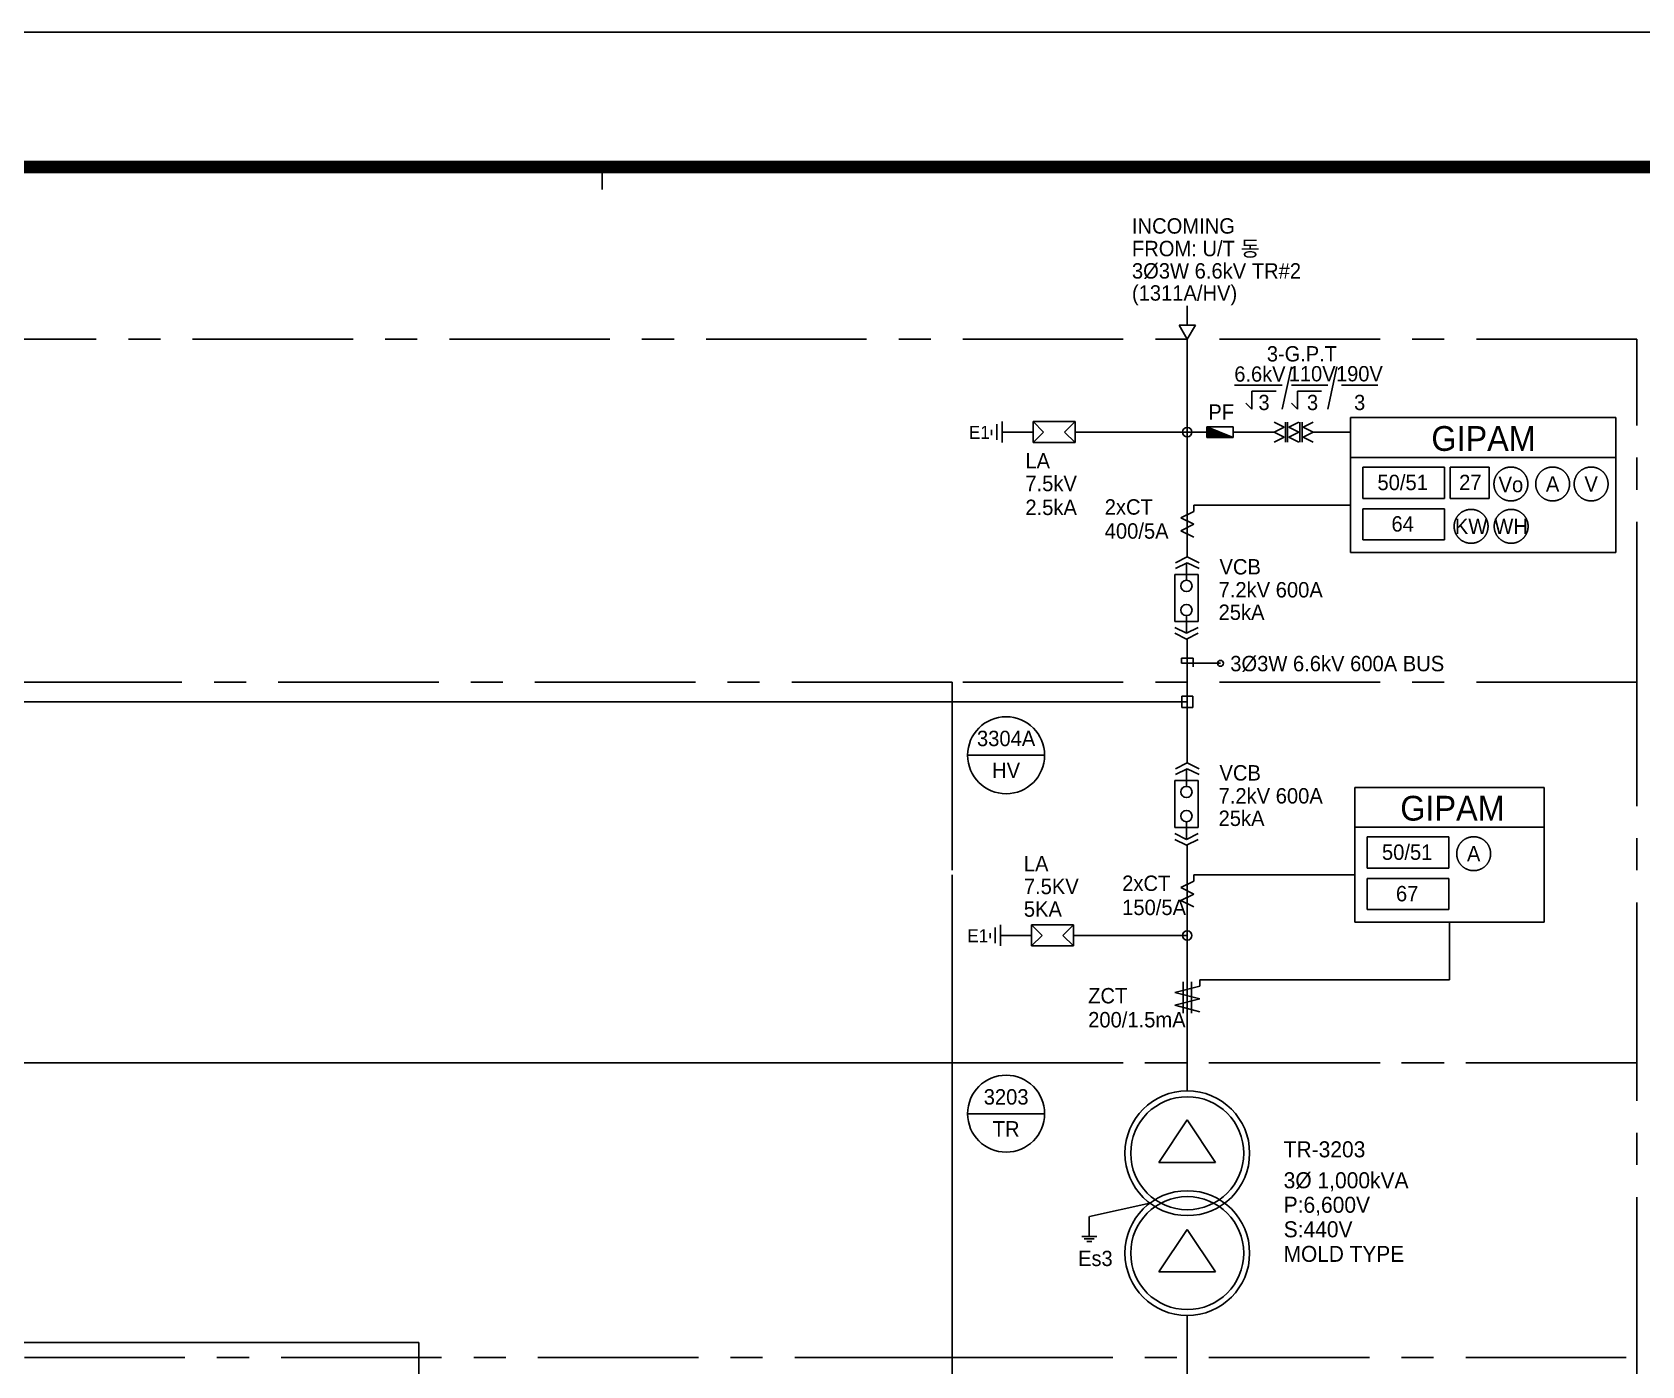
# Model space of a CAD drawing. Header units: millimetres. Extents: x 0 to 252300, y -45585 to -15885.
# Drawn here: x 141209 to 153748, y -26273 to -15885 of the extents above; entities that cross this region are included whole.
import ezdxf
from ezdxf.enums import TextEntityAlignment as Align

# ---------------------------------------------------------------- set-up
doc = ezdxf.new("R2010")
doc.units = ezdxf.units.MM
doc.header["$LTSCALE"] = 1000
for name, pattern in [('CEN', [62, 60, -1, 0, -1]), ('CENTER', [2, 1.25, -0.25, 0.25, -0.25]), ('ELP', [16.5, 14, -1, 0.5, -1])]:
    doc.linetypes.add(name, pattern=pattern)
for name, color, linetype in [('100', 4, 'Continuous'), ('150', 6, 'Continuous'), ('50', 3, 'Continuous'), ('60', 2, 'Continuous'), ('ABC', 1, 'Continuous'), ('BUS', 6, 'Continuous'), ('ELEC-TEXT', 2, 'Continuous'), ('L1-CEILING', 3, 'Continuous'), ('L2', 7, 'Continuous'), ('L3-GROUND', 2, 'ELP'), ('line', 9, 'Continuous'), ('LINE3', 1, 'CENTER'), ('LL', 2, 'Continuous'), ('sing', 2, 'Continuous'), ('TEXT', 3, 'Continuous'), ('XR-SHEET-SHT', 5, 'Continuous'), ('XREF', 7, 'CEN')]:
    doc.layers.add(name, color=color, linetype=linetype)
doc.layers.add('XR-SHEET-TEMP', color=171, linetype='Continuous', plot=False)
doc.styles.add('CW', font='')
doc.styles.add('돋움', font='')
doc.styles.get('CW').set_extended_font_data('Dotum')
doc.styles.get('돋움').set_extended_font_data('Dotum')

# ---------------------------------------------------------------- blocks, each defined once
blk = doc.blocks.new('XR-FORM-EE', base_point=(461, 408))
at = {"layer": 'XR-SHEET-SHT', "color": 5}
blk.add_lwpolyline([(0, 118800), (168200, 118800), (168200, 0), (0, 0)], close=True, dxfattribs=at)
at = {"layer": 'XR-SHEET-SHT', "color": 5, "const_width": 400}
blk.add_lwpolyline([(9300, 114600), (163900, 114600), (163900, 4200), (9300, 4200)], close=True, dxfattribs=at)
at = {"layer": 'XR-SHEET-TEMP'}
blk.add_line((78000, 114600), (78000, 113900), dxfattribs=at)

msp = doc.modelspace()

# ---------------------------------------------------------------- linework, layer by layer
at = {"color": 6}
for p, q in [((150360, -18964), (150437, -19041)), ((150360, -18971), (150430, -19041)), ((150360, -18978), (150423, -19041)), ((150360, -18985), (150415, -19041)), ((150360, -18993), (150408, -19041)), ((150360, -19000), (150401, -19041)), ((150360, -19007), (150394, -19041)), ((150360, -19014), (150386, -19041)), ((150360, -19022), (150379, -19041)), ((150360, -19029), (150372, -19041)), ((150360, -19036), (150365, -19041)), ((150364, -18961), (150445, -19041)), ((150376, -18966), (150452, -19041)), ((150388, -18970), (150459, -19041)), ((150401, -18975), (150466, -19041)), ((150413, -18980), (150474, -19041)), ((150425, -18985), (150481, -19041)), ((150437, -18990), (150488, -19041)), ((150449, -18995), (150495, -19041)), ((150461, -18999), (150503, -19041)), ((150473, -19004), (150510, -19041)), ((150485, -19009), (150517, -19041)), ((150497, -19014), (150524, -19041)), ((150509, -19019), (150532, -19041)), ((150521, -19024), (150539, -19041)), ((150533, -19028), (150546, -19041)), ((150546, -19033), (150553, -19041)), ((150558, -19038), (150561, -19041)), ((150164, -21058), (150164, -21144)), ((150250, -21058), (150164, -21058)), ((150250, -21144), (150250, -21058)), ((150164, -21144), (150250, -21144))]:
    msp.add_line(p, q, dxfattribs=at)
for centre, radius in [((150207, -19000), 36.4), ((150201, -20198), 43.7), ((150201, -20386), 43.7), ((150201, -21803), 43.7), ((150201, -21991), 43.7), ((150207, -22921), 36.4)]:
    msp.add_circle(centre, radius, dxfattribs=at)
at = {"layer": '100', "color": 6}
for p, q in [((150161, -20801), (150161, -20762)), ((150161, -20762), (150254, -20762)), ((150466, -20801), (150161, -20801)), ((150254, -20762), (150254, -20828))]:
    msp.add_line(p, q, dxfattribs=at)
for centre, radius in [((150466, -20801), 23.3), ((150207, -24617), 486), ((150207, -24617), 440), ((150207, -25395), 486), ((150207, -25395), 440)]:
    msp.add_circle(centre, radius, dxfattribs=at)
at = {"layer": '150', "color": 6}
for p, q in [((150884, -18922), (150962, -18961)), ((151075, -18922), (150997, -18961)), ((151188, -18922), (151110, -18961)), ((150962, -18961), (150884, -19000)), ((150884, -19000), (150962, -19039)), ((150962, -19039), (150884, -19078)), ((150997, -18961), (151075, -19000)), ((151075, -19000), (150997, -19039)), ((150997, -19039), (151075, -19078)), ((151110, -18961), (151188, -19000)), ((151188, -19000), (151110, -19039)), ((151110, -19039), (151188, -19078)), ((150257, -19619), (150158, -19668)), ((150158, -19668), (150257, -19718)), ((150257, -19569), (150407, -19569)), ((150257, -19619), (150257, -19569)), ((150257, -19718), (150158, -19768)), ((150158, -19768), (150257, -19818)), ((150257, -22498), (150158, -22548)), ((150158, -22548), (150257, -22598)), ((150257, -22449), (150407, -22449)), ((150257, -22498), (150257, -22449)), ((150257, -22598), (150158, -22648)), ((150158, -22648), (150257, -22697)), ((150305, -23316), (150110, -23366)), ((150174, -23526), (150174, -23282)), ((150241, -23526), (150241, -23282)), ((150305, -23266), (150406, -23266)), ((150305, -23316), (150305, -23266)), ((150110, -23366), (150305, -23415)), ((150305, -23415), (150110, -23465)), ((150110, -23465), (150305, -23515))]:
    msp.add_line(p, q, dxfattribs=at)
at = {"layer": '50', "color": 6}
for p, q in [((149333, -18918), (149006, -18918)), ((149088, -19000), (149006, -18918)), ((149006, -18918), (149006, -19082)), ((149251, -19000), (149333, -18918)), ((149333, -19082), (149333, -18918)), ((149006, -19082), (149088, -19000)), ((149333, -19082), (149251, -19000)), ((150360, -18959), (150565, -19041)), ((150360, -18959), (150360, -19041)), ((150565, -18959), (150360, -18959)), ((150360, -19041), (150565, -19041)), ((150565, -19041), (150565, -18959)), ((149333, -19082), (149006, -19082)), ((150116, -20017), (150207, -19971)), ((150207, -20017), (150116, -20062)), ((150207, -19971), (150299, -20017)), ((150207, -20017), (150299, -20062)), ((150109, -20476), (150109, -20108)), ((150109, -20108), (150292, -20108)), ((150292, -20108), (150292, -20476)), ((150292, -20476), (150109, -20476)), ((150201, -20567), (150109, -20521)), ((150201, -20567), (150292, -20521)), ((150201, -20613), (150109, -20567)), ((150201, -20613), (150292, -20567)), ((150116, -21622), (150207, -21576)), ((150207, -21622), (150116, -21667)), ((150207, -21576), (150299, -21622)), ((150207, -21622), (150299, -21667)), ((150109, -22081), (150109, -21713)), ((150109, -21713), (150292, -21713)), ((150292, -21713), (150292, -22081)), ((150292, -22081), (150109, -22081)), ((150201, -22172), (150109, -22126)), ((150201, -22218), (150109, -22172)), ((150201, -22172), (150292, -22126)), ((150201, -22218), (150292, -22172)), ((149321, -22839), (148994, -22839)), ((149076, -22921), (148994, -22839)), ((148994, -22839), (148994, -23002)), ((148994, -23002), (149076, -22921)), ((149239, -22921), (149321, -22839)), ((149321, -23002), (149239, -22921)), ((149321, -23002), (149321, -22839)), ((149321, -23002), (148994, -23002))]:
    msp.add_line(p, q, dxfattribs=at)
at = {"layer": '60', "color": 6}
for p, q in [((150201, -20017), (150201, -20154)), ((150201, -20430), (150201, -20567)), ((150201, -21622), (150201, -21759)), ((150201, -22035), (150201, -22172))]:
    msp.add_line(p, q, dxfattribs=at)
at = {"layer": 'ABC', "color": 6}
for p, q in [((148497, -21517), (149096, -21517)), ((148497, -24309), (149096, -24309))]:
    msp.add_line(p, q, dxfattribs=at)
for centre in [(148796, -21517), (148796, -24309)]:
    msp.add_circle(centre, 300, dxfattribs=at)
at = {"layer": 'BUS', "color": 6}
for p, q in [((150207, -18168), (150207, -18017)), ((150207, -18277), (150207, -19971)), ((150207, -20610), (150207, -21576)), ((130554, -21101), (150207, -21101)), ((150207, -22218), (150207, -24131)), ((150207, -24356), (149986, -24688)), ((150428, -24688), (150207, -24356)), ((149986, -24688), (150428, -24688)), ((150207, -25211), (149986, -25542)), ((150428, -25542), (150207, -25211)), ((149986, -25542), (150428, -25542)), ((150207, -25880), (150207, -27413)), ((136994, -26092), (144221, -26092)), ((144221, -26092), (144221, -27413))]:
    msp.add_line(p, q, dxfattribs=at)
at = {"layer": 'L1-CEILING', "color": 6}
for p, q in [((150971, -18922), (150971, -19078)), ((150988, -18922), (150988, -19078)), ((151084, -18922), (151084, -19078)), ((151101, -18922), (151101, -19078)), ((149333, -19000), (150207, -19000)), ((150207, -19000), (150360, -19000)), ((150565, -19000), (150898, -19000)), ((151478, -19000), (151188, -19000)), ((152250, -22818), (152250, -23266)), ((149321, -22921), (150207, -22921)), ((150406, -23266), (152250, -23266))]:
    msp.add_line(p, q, dxfattribs=at)
at = {"layer": 'L2', "color": 6}
for p, q in [((148765, -19082), (148765, -18918)), ((148683, -19023), (148683, -18982)), ((148724, -19061), (148724, -18939)), ((149006, -19000), (148765, -19000)), ((148671, -22943), (148671, -22902)), ((148711, -22982), (148711, -22859)), ((148752, -23002), (148752, -22839)), ((148994, -22921), (148752, -22921))]:
    msp.add_line(p, q, dxfattribs=at)
at = {"layer": 'L3-GROUND', "color": 6}
for p, q in [((151478, -18887), (153545, -18887)), ((151478, -19939), (151478, -18887)), ((153545, -18887), (153545, -19939)), ((151478, -19197), (153545, -19197)), ((151574, -19273), (152210, -19273)), ((151574, -19516), (151574, -19273)), ((152210, -19273), (152210, -19516)), ((152256, -19273), (152559, -19273)), ((152256, -19516), (152256, -19273)), ((152559, -19273), (152559, -19516)), ((152210, -19516), (151574, -19516)), ((152559, -19516), (152256, -19516)), ((151574, -19597), (152210, -19597)), ((151574, -19839), (151574, -19597)), ((152210, -19597), (152210, -19839)), ((152210, -19839), (151574, -19839)), ((153545, -19939), (151478, -19939)), ((151513, -21767), (152986, -21767)), ((151513, -22818), (151513, -21767)), ((152986, -21767), (152986, -22818)), ((151513, -22077), (152986, -22077)), ((151609, -22153), (152245, -22153)), ((151609, -22396), (151609, -22153)), ((152245, -22153), (152245, -22396)), ((152245, -22396), (151609, -22396)), ((151609, -22477), (152245, -22477)), ((151609, -22719), (151609, -22477)), ((152245, -22477), (152245, -22719)), ((152986, -22818), (151513, -22818)), ((152245, -22719), (151609, -22719))]:
    msp.add_line(p, q, dxfattribs=at)
for centre in [(152728, -19404), (153053, -19404), (153353, -19404), (152418, -19734), (152730, -19734), (152438, -22284)]:
    msp.add_circle(centre, 132, dxfattribs=at)
at = {"layer": 'line', "color": 6, "linetype": 'Continuous'}
for p, q in [((150407, -19569), (151478, -19569)), ((150407, -22449), (151513, -22449))]:
    msp.add_line(p, q, dxfattribs=at)
at = {"layer": 'LINE3', "color": 6}
for p, q in [((153709, -18277), (133922, -18277)), ((153709, -20949), (153709, -18277)), ((148376, -20949), (133922, -20949)), ((153709, -20949), (148376, -20949)), ((148376, -20949), (148376, -23913)), ((148376, -23913), (148376, -20949)), ((153709, -23913), (153709, -20949)), ((133922, -23913), (148376, -23913)), ((148376, -23913), (133922, -23913)), ((148376, -23913), (153709, -23913)), ((153709, -23913), (148376, -23913)), ((148376, -23913), (148376, -26208)), ((148376, -26208), (148376, -23913)), ((153709, -26208), (153709, -23913)), ((141149, -26208), (148376, -26208)), ((148376, -26208), (153709, -26208)), ((148376, -26208), (153709, -26208)), ((148376, -26208), (148376, -31095)), ((153709, -26208), (153709, -29398))]:
    msp.add_line(p, q, dxfattribs=at)
at = {"layer": 'LL', "color": 6}
for p, q in [((151018, -18491), (150947, -18821)), ((151371, -18491), (151301, -18821)), ((150947, -18633), (150576, -18633)), ((150711, -18680), (150900, -18680)), ((150711, -18680), (150711, -18821)), ((151018, -18633), (151301, -18633)), ((151065, -18680), (151253, -18680)), ((151065, -18680), (151065, -18821)), ((151408, -18633), (151691, -18633)), ((150711, -18821), (150664, -18774)), ((151065, -18821), (151018, -18774))]:
    msp.add_line(p, q, dxfattribs=at)
at = {"layer": 'sing', "color": 6}
for p, q in [((150207, -18277), (150144, -18168)), ((150144, -18168), (150270, -18168)), ((150270, -18168), (150207, -18277))]:
    msp.add_line(p, q, dxfattribs=at)
at = {"layer": 'TEXT', "color": 6}
for p, q in [((149916, -25006), (149446, -25110)), ((149444, -25110), (149444, -25266)), ((149502, -25266), (149385, -25266)), ((149483, -25285), (149405, -25285)), ((149463, -25305), (149424, -25305))]:
    msp.add_line(p, q, dxfattribs=at)

# ---------------------------------------------------------------- block references
at = {"layer": 'XREF', "xscale": 0.25, "yscale": 0.25, "zscale": 0.25}
msp.add_blockref('XR-FORM-EE', (126265, -45483), dxfattribs=at)

# ---------------------------------------------------------------- texts
at = {"layer": '60', "color": 6, "style": '돋움'}
for s, height, p in [('3-G.P.T', 119.2, (151100, -18390)), ('6.6kV', 119.2, (150773, -18545)), ('110V', 119.2, (151180, -18545)), ('190V', 119.2, (151548, -18545)), ('3', 119, (150805, -18769)), ('3', 119, (151183, -18769)), ('3', 119, (151550, -18769))]:
    msp.add_text(s, height=height, dxfattribs=at).set_placement(p, align=Align.MIDDLE)
at = {"layer": '60', "color": 6}
for s, height, style, p in [('400/5A', 120, '돋움', (149564, -19830)), ('VCB', 120, '돋움', (150458, -20109)), ('7.2kV 600A', 120, '돋움', (150451, -20288)), ('25kA', 120, '돋움', (150451, -20463)), ('VCB', 120, '돋움', (150458, -21714)), ('7.2kV 600A', 120, '돋움', (150451, -21893)), ('25kA', 120, '돋움', (150451, -22068)), ('150/5A', 120, '돋움', (149700, -22762)), ('200/1.5mA', 120, '돋움', (149435, -23637)), ('TR-3203', 125, 'CW', (150958, -24649)), ('3Ø 1,000kVA', 125, 'CW', (150958, -24890)), ('P:6,600V', 125, 'CW', (150958, -25081)), ('S:440V', 125, 'CW', (150958, -25272)), ('Es3', 119.2, '돋움', (149357, -25496))]:
    msp.add_text(s, height=height, dxfattribs=dict(at, style=style)).set_placement(p)
at = {"layer": 'ABC', "color": 6, "style": '돋움'}
for s, p in [('3304A', (148796, -21386)), ('HV', (148796, -21634)), ('3203', (148796, -24178)), ('TR', (148796, -24427))]:
    msp.add_text(s, height=120, dxfattribs=at).set_placement(p, align=Align.MIDDLE)
at = {"layer": 'ELEC-TEXT', "color": 6}
for s, style, p in [('INCOMING', 'CW', (149776, -17454)), ('FROM: U/T 동', '돋움', (149776, -17630)), ('3Ø3W 6.6kV TR#2', '돋움', (149776, -17804)), ('(1311A/HV)', '돋움', (149776, -17976)), ('3Ø3W 6.6kV 600A BUS', '돋움', (150542, -20863))]:
    msp.add_text(s, height=120, dxfattribs=dict(at, style=style)).set_placement(p)
at = {"layer": 'L3-GROUND', "color": 6, "style": '돋움'}
msp.add_text('PF', height=120, dxfattribs=at).set_placement((150371, -18904))
for s, height, p in [('GIPAM', 192.9, (152515, -19146)), ('50/51', 120, (151885, -19452)), ('27', 120, (152412, -19452)), ('64', 120, (151885, -19775)), ('GIPAM', 192.9, (152273, -22026)), ('50/51', 120, (151920, -22332)), ('67', 120, (151920, -22655))]:
    msp.add_text(s, height=height, dxfattribs=at).set_placement(p, align=Align.CENTER)
for s, p in [('Vo', (152728, -19409)), ('A', (153053, -19404)), ('V', (153353, -19404)), ('KW', (152418, -19734)), ('WH', (152730, -19734)), ('A', (152438, -22284))]:
    msp.add_text(s, height=120, dxfattribs=at).set_placement(p, align=Align.MIDDLE)
at = {"layer": 'line', "color": 6, "style": '돋움'}
for p in [(148587, -19002), (148575, -22923)]:
    msp.add_text('E1', height=101.7, dxfattribs=at).set_placement(p, align=Align.MIDDLE)
at = {"layer": 'line', "color": 6}
for s, height, style, p in [('LA', 120, '돋움', (148946, -19283)), ('7.5kV', 120, '돋움', (148946, -19460)), ('2.5kA', 120, '돋움', (148946, -19646)), ('2xCT', 120, '돋움', (149564, -19643)), ('LA', 120, '돋움', (148934, -22421)), ('7.5KV', 120, '돋움', (148934, -22599)), ('2xCT', 120, '돋움', (149700, -22574)), ('5KA', 120, '돋움', (148934, -22775)), ('ZCT', 120, '돋움', (149435, -23450)), ('MOLD TYPE ', 124.1, 'CW', (150958, -25463))]:
    msp.add_text(s, height=height, dxfattribs=dict(at, style=style)).set_placement(p)

doc.saveas('drawing.dxf')
